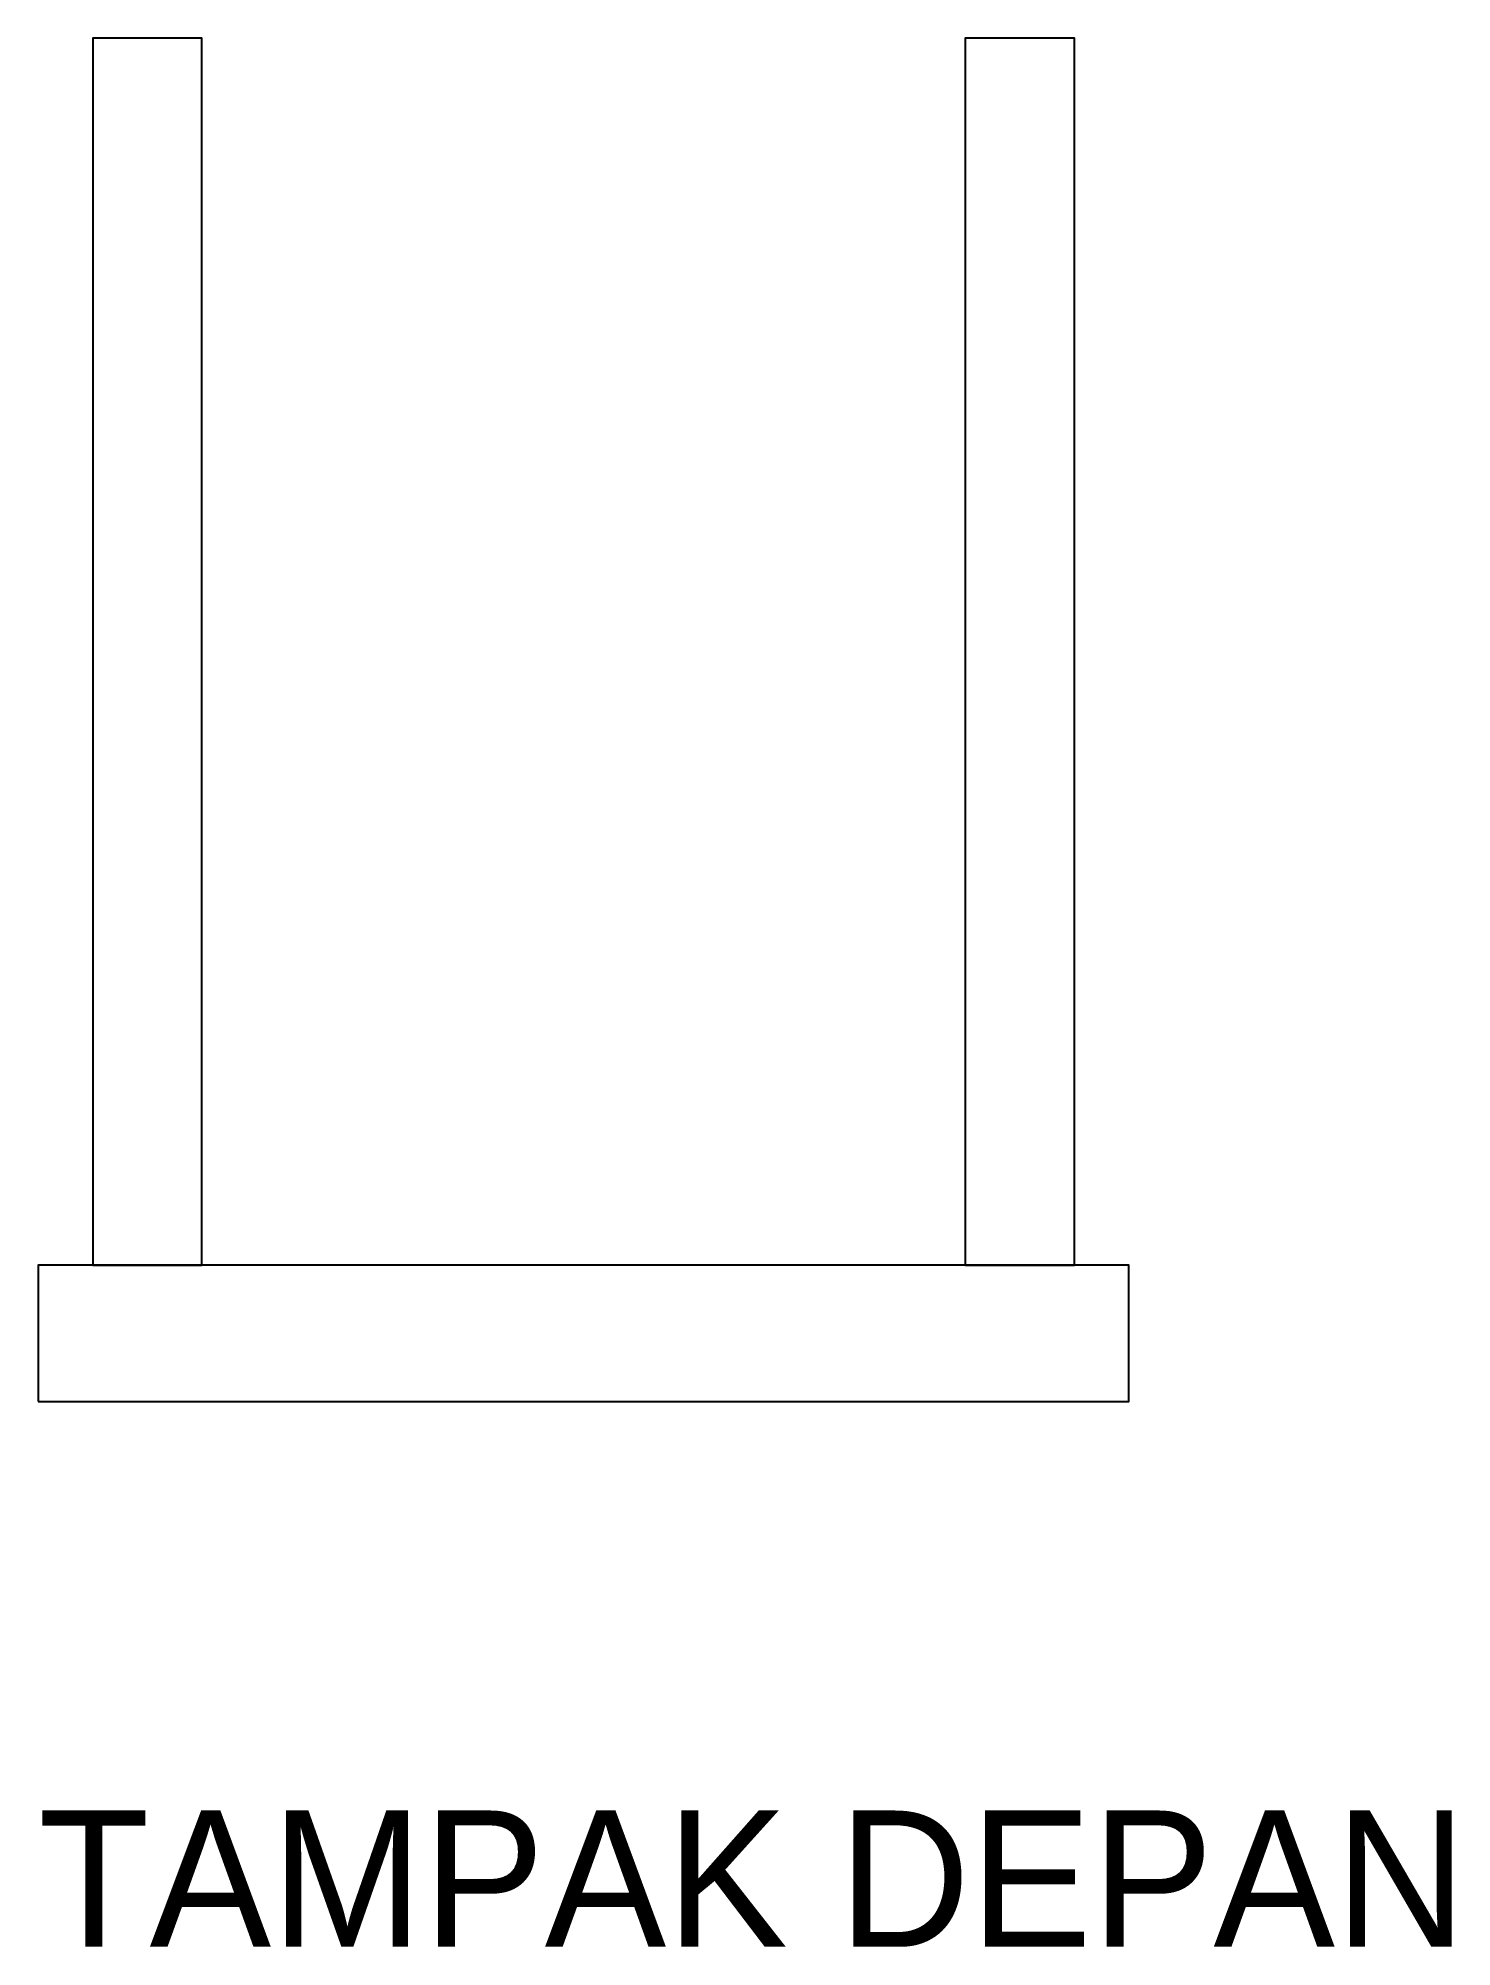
# Model space of a CAD drawing. Header units: metres. Extents: x 0 to 52, y -10 to 370.
# Drawn here: x 0 to 51.8, y 300 to 370 of the extents above.
import ezdxf

# ---------------------------------------------------------------- set-up
doc = ezdxf.new("R2010")
doc.units = ezdxf.units.M

msp = doc.modelspace()

# ---------------------------------------------------------------- linework, layer by layer
for points in [[(2, 325), (6, 325), (6, 370), (2, 370), (2, 325)], [(2, 325), (6, 325), (6, 370), (2, 370), (2, 325)], [(34, 325), (38, 325), (38, 370), (34, 370), (34, 325)], [(34, 325), (38, 325), (38, 370), (34, 370), (34, 325)], [(0, 320), (40, 320), (40, 325), (0, 325), (0, 320)]]:
    msp.add_lwpolyline(points)

# ---------------------------------------------------------------- texts
msp.add_text('TAMPAK DEPAN', height=5).set_placement((0, 300))

doc.saveas('drawing.dxf')
